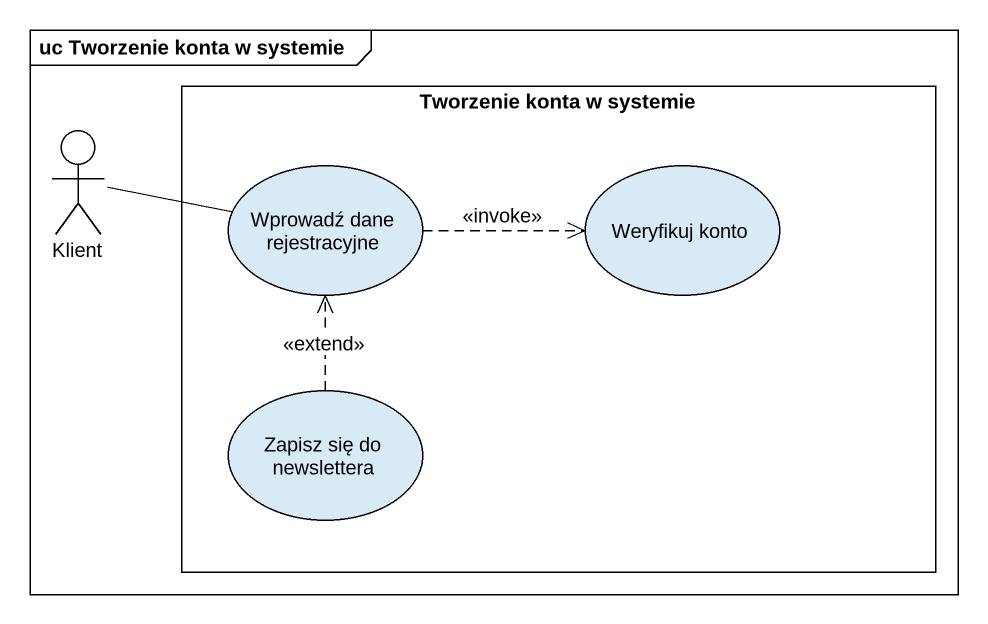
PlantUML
@startuml
mainframe uc Tworzenie konta w systemie
rectangle "Tworzenie konta w systemie" as Tworzenie_konta_w_systemie {
  usecase "Wprowadź dane rejestracyjne" as Wprowadź_dane_rejestracyjne
  usecase "Weryfikuj konto" as Weryfikuj_konto
  usecase "Zapisz się do newslettera" as Zapisz_się_do_newslettera
}
actor Klient
Klient -right- Wprowadź_dane_rejestracyjne
Wprowadź_dane_rejestracyjne .right.> Weryfikuj_konto : <<invoke>>
Zapisz_się_do_newslettera .up.> Wprowadź_dane_rejestracyjne : <<extend>>
@enduml
